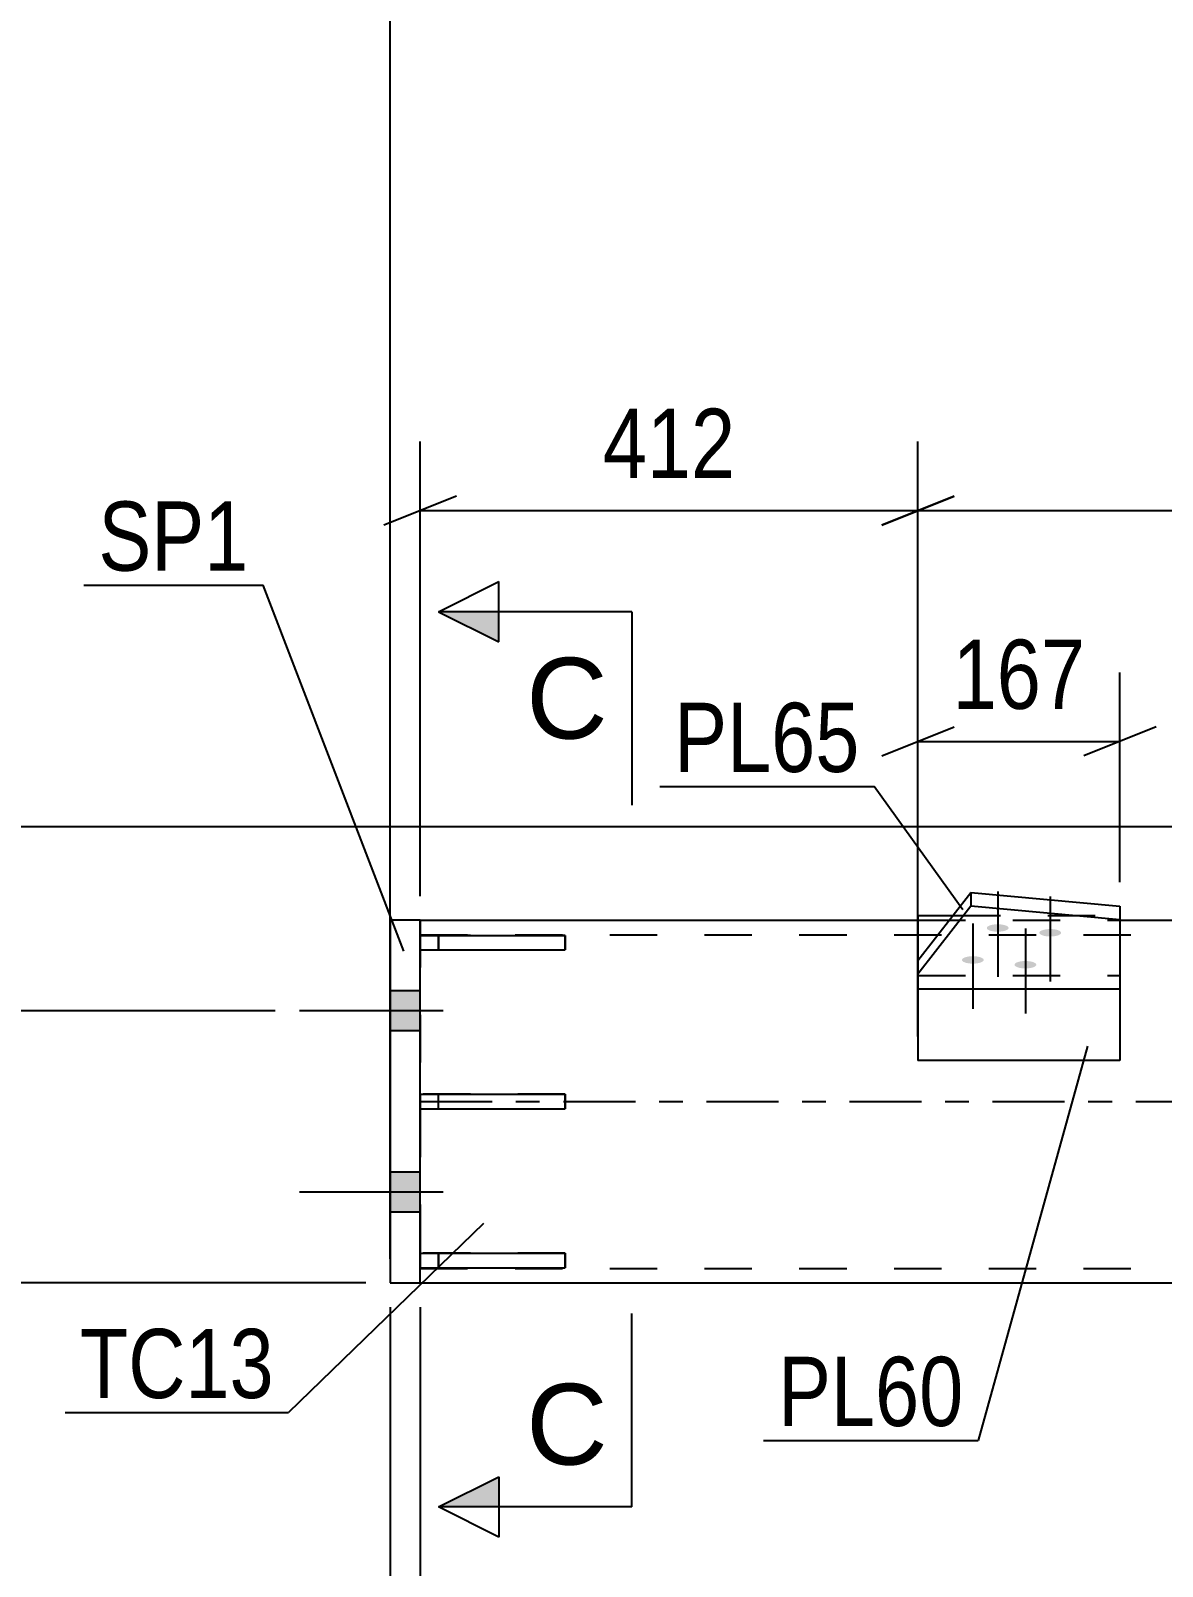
# Model space of a CAD drawing. Header units: millimetres. Extents: x 0 to 841, y 0 to 594.
# Drawn here: x 52.6 to 99.4, y 473.1 to 536.6 of the extents above; entities that cross this region are included whole.
import ezdxf

# ---------------------------------------------------------------- set-up
doc = ezdxf.new("R2010")
doc.units = ezdxf.units.MM
doc.linetypes.add('DXK_LINE_DOT2', pattern=[3.9198, 1.9599, -1.9599])
doc.linetypes.add('DXK_LINE_DOT3', pattern=[5.9187, 2.979, -0.9799, 0.9799, -0.9799])
doc.styles.add('Arial', font='arial.ttf', dxfattribs={"height": 0.2})
doc.styles.add('Arial Narrow', font='ARIALN.TTF', dxfattribs={"height": 0.2})

# ---------------------------------------------------------------- blocks, each defined once
blk = doc.blocks.new('Part-682121855-6011 - 5917')
at = {"color": 2, "linetype": 'Continuous'}
for p, q in [((68.697, 492.626), (74.697, 492.626)), ((68.697, 492.626), (68.697, 492.026)), ((74.697, 492.626), (74.697, 492.026)), ((68.697, 492.026), (74.697, 492.026))]:
    blk.add_line(p, q, dxfattribs=at)
at = {"color": 7, "linetype": 'DXK_LINE_DOT2'}
blk.add_line((69.447, 492.026), (69.447, 492.626), dxfattribs=at)
blk = doc.blocks.new('Part-682121855-6012 - 5917')
at = {"color": 2, "linetype": 'Continuous'}
for p, q in [((68.697, 499.201), (74.697, 499.201)), ((68.697, 499.201), (68.697, 498.601)), ((74.697, 499.201), (74.697, 498.601)), ((68.697, 498.601), (74.697, 498.601))]:
    blk.add_line(p, q, dxfattribs=at)
at = {"color": 7, "linetype": 'DXK_LINE_DOT2'}
blk.add_line((69.447, 498.601), (69.447, 499.201), dxfattribs=at)
blk = doc.blocks.new('Part-682121855-6016 - 5917')
at = {"color": 7, "linetype": 'DXK_LINE_DOT2'}
for p, q in [((74.697, 486.051), (68.697, 486.051)), ((68.697, 486.051), (68.697, 485.451)), ((69.447, 486.051), (69.447, 485.451)), ((74.697, 485.451), (74.697, 486.051)), ((68.697, 485.451), (74.697, 485.451))]:
    blk.add_line(p, q, dxfattribs=at)
blk = doc.blocks.new('Part-682121855-5952 - 5917')
at = {"color": 2, "linetype": 'Continuous'}
for p, q in [((68.696, 499.826), (89.283, 499.826)), ((97.64, 499.826), (122.447, 499.826)), ((68.696, 484.826), (122.447, 484.826))]:
    blk.add_line(p, q, dxfattribs=at)
at = {"color": 7, "linetype": 'DXK_LINE_DOT2'}
for p, q in [((68.696, 499.826), (68.696, 484.826)), ((89.283, 499.826), (97.64, 499.826)), ((122.447, 484.826), (122.447, 499.826)), ((68.696, 499.226), (122.447, 499.226)), ((68.696, 485.426), (122.447, 485.426))]:
    blk.add_line(p, q, dxfattribs=at)
at = {"color": 7, "linetype": 'DXK_LINE_DOT3'}
blk.add_line((68.696, 492.326), (122.447, 492.326), dxfattribs=at)
blk = doc.blocks.new('Part-682121855-6026 - 5917')
at = {"color": 2, "linetype": 'Continuous'}
for p, q in [((89.283, 500.02), (90.732, 500.02)), ((89.283, 500.02), (89.283, 498.158)), ((89.283, 496.973), (89.283, 494.02)), ((97.64, 496.973), (97.64, 494.02)), ((97.64, 494.02), (89.283, 494.02))]:
    blk.add_line(p, q, dxfattribs=at)
at = {"color": 7, "linetype": 'DXK_LINE_DOT2'}
for p, q in [((90.732, 500.02), (97.64, 500.02)), ((97.64, 500.02), (97.64, 496.973)), ((89.283, 498.158), (89.283, 496.973))]:
    blk.add_line(p, q, dxfattribs=at)
blk = doc.blocks.new('Part-682121855-5962 - 5917')
at = {"color": 2, "linetype": 'Continuous'}
for p, q in [((67.446, 499.826), (67.446, 484.826)), ((68.696, 499.826), (67.446, 499.826)), ((68.696, 484.826), (68.696, 499.826)), ((67.446, 484.826), (68.696, 484.826))]:
    blk.add_line(p, q, dxfattribs=at)
blk = doc.blocks.new('Part-682121855-6013 - 5917')
at = {"color": 2, "linetype": 'Continuous'}
for p, q in [((68.697, 486.051), (74.697, 486.051)), ((68.697, 486.051), (68.697, 485.451)), ((74.697, 486.051), (74.697, 485.451)), ((68.697, 485.451), (74.697, 485.451))]:
    blk.add_line(p, q, dxfattribs=at)
at = {"color": 7, "linetype": 'DXK_LINE_DOT2'}
blk.add_line((69.447, 485.451), (69.447, 486.051), dxfattribs=at)
blk = doc.blocks.new('Part-682121855-6014 - 5917')
at = {"color": 7, "linetype": 'DXK_LINE_DOT2'}
for p, q in [((74.697, 492.626), (68.697, 492.626)), ((68.697, 492.626), (68.697, 492.026)), ((69.447, 492.026), (69.447, 492.626)), ((74.697, 492.026), (74.697, 492.626)), ((68.697, 492.026), (74.697, 492.026))]:
    blk.add_line(p, q, dxfattribs=at)
blk = doc.blocks.new('Part-682121855-6015 - 5917')
at = {"color": 7, "linetype": 'DXK_LINE_DOT2'}
for p, q in [((74.697, 499.201), (68.697, 499.201)), ((68.697, 499.201), (68.697, 498.601)), ((69.447, 499.201), (69.447, 498.601)), ((74.697, 498.601), (74.697, 499.201)), ((68.697, 498.601), (74.697, 498.601))]:
    blk.add_line(p, q, dxfattribs=at)
blk = doc.blocks.new('Part-682121855-6060 - 5917')
at = {"color": 2, "linetype": 'Continuous'}
for p, q in [((89.283, 498.158), (91.468, 500.967)), ((91.468, 500.967), (97.64, 500.404)), ((91.468, 500.967), (91.468, 500.403)), ((91.468, 500.403), (89.283, 497.594)), ((97.64, 499.841), (91.468, 500.403)), ((97.64, 500.404), (97.64, 496.973)), ((89.283, 496.973), (89.283, 498.158)), ((97.64, 496.973), (89.283, 496.973))]:
    blk.add_line(p, q, dxfattribs=at)
at = {"color": 7, "linetype": 'DXK_LINE_DOT2'}
blk.add_line((89.283, 497.536), (97.64, 497.536), dxfattribs=at)
blk = doc.blocks.new('Bolt-682121855-6063 - 5917')
at = {"linetype": 'Continuous'}
for points in [[(67.446, 496.901), (67.446, 495.251), (68.696, 495.251), (68.696, 496.901)], [(67.446, 496.901), (67.446, 495.251), (68.696, 495.251), (68.696, 496.901)], [(67.446, 489.401), (67.446, 487.751), (68.696, 487.751), (68.696, 489.401)], [(67.446, 489.401), (67.446, 487.751), (68.696, 487.751), (68.696, 489.401)]]:
    blk.add_hatch(color=1, dxfattribs=at).paths.add_polyline_path(points)
at = {"color": 1, "linetype": 'Continuous'}
for p, q in [((68.696, 496.901), (67.446, 496.901)), ((68.696, 496.901), (67.446, 496.901)), ((69.646, 496.076), (63.696, 496.076)), ((69.646, 496.076), (63.696, 496.076)), ((68.696, 495.251), (67.446, 495.251)), ((68.696, 495.251), (67.446, 495.251)), ((68.696, 489.401), (67.446, 489.401)), ((68.696, 489.401), (67.446, 489.401)), ((69.646, 488.576), (63.696, 488.576)), ((69.646, 488.576), (63.696, 488.576)), ((68.696, 487.751), (67.446, 487.751)), ((68.696, 487.751), (67.446, 487.751))]:
    blk.add_line(p, q, dxfattribs=at)
blk = doc.blocks.new('Bolt-682121855-6069 - 5917')
at = {"linetype": 'Continuous'}
for points in [[(92.581, 499.66), (92.675, 499.656), (92.764, 499.646), (92.846, 499.63), (92.915, 499.609), (92.971, 499.583), (93.009, 499.553), (93.029, 499.522), (93.029, 499.49), (93.009, 499.458), (92.971, 499.429), (92.915, 499.403), (92.846, 499.381), (92.764, 499.365), (92.675, 499.355), (92.581, 499.352), (92.487, 499.355), (92.398, 499.365), (92.317, 499.381), (92.247, 499.403), (92.191, 499.429), (92.153, 499.458), (92.133, 499.49), (92.133, 499.522), (92.153, 499.553), (92.191, 499.583), (92.247, 499.609), (92.317, 499.63), (92.398, 499.646), (92.487, 499.656)], [(94.755, 499.462), (94.849, 499.458), (94.938, 499.448), (95.02, 499.432), (95.09, 499.411), (95.145, 499.385), (95.183, 499.355), (95.203, 499.324), (95.203, 499.292), (95.183, 499.26), (95.145, 499.231), (95.09, 499.205), (95.02, 499.183), (94.938, 499.167), (94.849, 499.157), (94.755, 499.154), (94.662, 499.157), (94.572, 499.167), (94.491, 499.183), (94.421, 499.205), (94.366, 499.231), (94.327, 499.26), (94.308, 499.292), (94.308, 499.324), (94.327, 499.355), (94.366, 499.385), (94.421, 499.411), (94.491, 499.432), (94.572, 499.448), (94.662, 499.458)], [(91.553, 498.338), (91.646, 498.334), (91.736, 498.324), (91.817, 498.308), (91.887, 498.287), (91.942, 498.261), (91.981, 498.231), (92, 498.2), (92, 498.168), (91.981, 498.136), (91.942, 498.107), (91.887, 498.081), (91.817, 498.059), (91.736, 498.043), (91.646, 498.033), (91.553, 498.03), (91.459, 498.033), (91.37, 498.043), (91.288, 498.059), (91.218, 498.081), (91.163, 498.107), (91.125, 498.136), (91.105, 498.168), (91.105, 498.2), (91.125, 498.231), (91.163, 498.261), (91.218, 498.287), (91.288, 498.308), (91.37, 498.324), (91.459, 498.334)], [(93.727, 498.14), (93.821, 498.136), (93.91, 498.126), (93.992, 498.11), (94.061, 498.089), (94.117, 498.063), (94.155, 498.033), (94.175, 498.002), (94.175, 497.97), (94.155, 497.938), (94.117, 497.909), (94.061, 497.883), (93.992, 497.861), (93.91, 497.845), (93.821, 497.835), (93.727, 497.832), (93.633, 497.835), (93.544, 497.845), (93.463, 497.861), (93.393, 497.883), (93.337, 497.909), (93.299, 497.938), (93.279, 497.97), (93.279, 498.002), (93.299, 498.033), (93.337, 498.063), (93.393, 498.089), (93.463, 498.11), (93.544, 498.126), (93.633, 498.136)]]:
    blk.add_hatch(color=1, dxfattribs=at).paths.add_polyline_path(points)
at = {"color": 1, "linetype": 'Continuous'}
for p, q in [((92.581, 501.009), (92.581, 497.485)), ((94.755, 500.811), (94.755, 497.288)), ((91.553, 499.687), (91.553, 496.163)), ((93.727, 499.489), (93.727, 495.965))]:
    blk.add_line(p, q, dxfattribs=at)
blk = doc.blocks.new('StraightDimension-682121855-37314 - 5917')
at = {"color": 7, "linetype": 'Continuous'}
for p, q in [((48.887, 505.185), (50.087, 502.185)), ((121.447, 503.685), (40.874, 503.685)), ((49.487, 496.076), (49.487, 503.685)), ((50.087, 494.576), (48.887, 497.576)), ((62.696, 496.076), (36.374, 496.076))]:
    blk.add_line(p, q, dxfattribs=at)
at = {"color": 0, "linetype": 'Continuous'}
blk.add_wipeout([(48.787, 504.285), (48.787, 508.485), (40.274, 508.485), (40.274, 504.285)], dxfattribs=at)
at = {"color": 0}
blk.add_wipeout([(48.737, 503.222), (44.537, 503.222), (44.537, 496.538), (48.737, 496.538)], dxfattribs=at)
at = {"color": 3, "linetype": 'Continuous', "style": 'Arial Narrow'}
blk.add_text('8291', height=2.8633, dxfattribs=at).set_placement((40.874, 504.885))
at = {"color": 3, "style": 'Arial Narrow'}
blk.add_text('152', height=2.8633, rotation=90.00021, dxfattribs=at).set_placement((48.137, 497.138))
blk = doc.blocks.new('StraightDimension-682121855-6338 - 5917')
at = {"color": 7, "linetype": 'Continuous'}
for p, q in [((89.283, 495.02), (89.283, 519.624)), ((122.447, 504.685), (122.447, 519.624)), ((90.783, 517.374), (87.783, 516.174)), ((120.947, 516.174), (123.947, 517.374)), ((89.283, 516.774), (122.447, 516.774))]:
    blk.add_line(p, q, dxfattribs=at)
at = {"color": 0}
blk.add_wipeout([(109.207, 517.524), (109.207, 521.724), (102.523, 521.724), (102.523, 517.524)], dxfattribs=at)
at = {"color": 3, "style": 'Arial Narrow'}
blk.add_text('663', height=2.8633, dxfattribs=at).set_placement((103.123, 518.124))
blk = doc.blocks.new('StraightDimension-682121855-37315 - 5917')
at = {"color": 7, "linetype": 'Continuous'}
for p, q in [((48.887, 497.576), (50.087, 494.576)), ((62.696, 496.076), (36.374, 496.076)), ((49.487, 484.826), (49.487, 496.076)), ((50.087, 483.326), (48.887, 486.326)), ((66.446, 484.826), (36.374, 484.826))]:
    blk.add_line(p, q, dxfattribs=at)
at = {"color": 0, "linetype": 'Continuous'}
blk.add_wipeout([(44.287, 496.676), (44.287, 500.876), (35.774, 500.876), (35.774, 496.676)], dxfattribs=at)
at = {"color": 0}
blk.add_wipeout([(48.737, 493.793), (44.537, 493.793), (44.537, 487.109), (48.737, 487.109)], dxfattribs=at)
at = {"color": 3, "linetype": 'Continuous', "style": 'Arial Narrow'}
blk.add_text('8139', height=2.8633, dxfattribs=at).set_placement((36.374, 497.276))
at = {"color": 3, "style": 'Arial Narrow'}
blk.add_text('225', height=2.8633, rotation=90.00021, dxfattribs=at).set_placement((48.137, 487.709))
blk = doc.blocks.new('StraightDimension-682121855-6323 - 5917')
at = {"color": 7, "linetype": 'Continuous'}
for p, q in [((68.696, 483.826), (68.696, 451.615)), ((122.447, 483.826), (122.447, 451.615)), ((70.196, 454.615), (67.196, 453.415)), ((120.947, 453.415), (123.947, 454.615)), ((68.696, 454.015), (122.447, 454.015))]:
    blk.add_line(p, q, dxfattribs=at)
at = {"color": 0}
blk.add_wipeout([(99.828, 454.765), (99.828, 458.965), (91.315, 458.965), (91.315, 454.765)], dxfattribs=at)
at = {"color": 3, "style": 'Arial Narrow'}
blk.add_text('1075', height=2.8633, dxfattribs=at).set_placement((91.915, 455.365))
blk = doc.blocks.new('StraightDimension-682121855-6186 - 5917')
at = {"color": 7, "linetype": 'Continuous'}
blk.add_line((67.446, 485.826), (67.446, 564.732), dxfattribs=at)
blk = doc.blocks.new('StraightDimension-682121855-6315 - 5917')
at = {"color": 7, "linetype": 'Continuous'}
for p, q in [((67.446, 483.826), (67.446, 451.615)), ((68.696, 483.826), (68.696, 451.615)), ((65.946, 453.415), (68.946, 454.615)), ((70.196, 454.615), (67.196, 453.415)), ((67.446, 454.015), (61.54, 454.015)), ((67.446, 454.015), (61.54, 454.015)), ((67.446, 454.015), (68.696, 454.015))]:
    blk.add_line(p, q, dxfattribs=at)
at = {"color": 0}
blk.add_wipeout([(66.921, 454.765), (66.921, 458.965), (62.065, 458.965), (62.065, 454.765)], dxfattribs=at)
at = {"color": 3, "style": 'Arial Narrow'}
blk.add_text('25', height=2.8633, dxfattribs=at).set_placement((62.665, 455.365))
blk = doc.blocks.new('StraightDimension-682121855-6332 - 5917')
at = {"color": 7, "linetype": 'Continuous'}
for p, q in [((68.696, 500.826), (68.696, 519.624)), ((89.283, 495.02), (89.283, 519.624)), ((70.196, 517.374), (67.196, 516.174)), ((87.783, 516.174), (90.783, 517.374)), ((68.696, 516.774), (89.283, 516.774))]:
    blk.add_line(p, q, dxfattribs=at)
at = {"color": 0}
blk.add_wipeout([(82.332, 517.524), (82.332, 521.724), (75.648, 521.724), (75.648, 517.524)], dxfattribs=at)
at = {"color": 3, "style": 'Arial Narrow'}
blk.add_text('412', height=2.8633, dxfattribs=at).set_placement((76.248, 518.124))
blk = doc.blocks.new('StraightDimension-682121855-37258 - 5917')
at = {"color": 7, "linetype": 'Continuous'}
for p, q in [((89.283, 499.158), (89.283, 510.07)), ((97.64, 501.404), (97.64, 510.07)), ((87.783, 506.62), (90.783, 507.82)), ((99.14, 507.82), (96.14, 506.62)), ((89.283, 507.22), (97.64, 507.22))]:
    blk.add_line(p, q, dxfattribs=at)
at = {"color": 0}
blk.add_wipeout([(96.803, 507.97), (96.803, 512.17), (90.119, 512.17), (90.119, 507.97)], dxfattribs=at)
at = {"color": 3, "style": 'Arial Narrow'}
blk.add_text('167', height=2.8633, dxfattribs=at).set_placement((90.719, 508.57))
blk = doc.blocks.new('StraightDimension-682121855-37316 - 5917')
at = {"color": 7, "linetype": 'Continuous'}
blk.add_line((66.446, 484.826), (36.374, 484.826), dxfattribs=at)
blk = doc.blocks.new('Mark-682121855-5948 - 5917')
at = {"color": 30, "linetype": 'Continuous'}
for p in [(71.308, 487.287), (54.013, 479.459)]:
    blk.add_line(p, (63.249, 479.459), dxfattribs=at)
at = {"color": 0}
blk.add_wipeout([(62.649, 480.059), (62.649, 483.059), (54.613, 483.059), (54.613, 480.059)], dxfattribs=at)
blk.add_wipeout([(62.649, 480.059), (62.649, 483.059), (54.613, 483.059), (54.613, 480.059)], dxfattribs=at)
at = {"color": 3, "style": 'Arial Narrow'}
blk.add_text('TC13', height=2.8633, dxfattribs=at).set_placement((54.613, 480.059))
blk = doc.blocks.new('Mark-682121855-6022 - 5917')
at = {"color": 30, "linetype": 'Continuous'}
for p in [(96.294, 494.622), (82.898, 478.304)]:
    blk.add_line(p, (91.774, 478.304), dxfattribs=at)
at = {"color": 0}
blk.add_wipeout([(91.174, 478.904), (91.174, 481.904), (83.498, 481.904), (83.498, 478.904)], dxfattribs=at)
blk.add_wipeout([(91.174, 478.904), (91.174, 481.904), (83.498, 481.904), (83.498, 478.904)], dxfattribs=at)
at = {"color": 3, "style": 'Arial Narrow'}
blk.add_text('PL60', height=2.8633, dxfattribs=at).set_placement((83.498, 478.904))
blk = doc.blocks.new('Mark-682121855-5958 - 5917')
at = {"color": 30, "linetype": 'Continuous'}
for p in [(54.784, 513.685), (68.023, 498.543)]:
    blk.add_line(p, (62.195, 513.685), dxfattribs=at)
at = {"color": 0}
blk.add_wipeout([(61.595, 514.285), (61.595, 517.285), (55.384, 517.285), (55.384, 514.285)], dxfattribs=at)
blk.add_wipeout([(61.595, 514.285), (61.595, 517.285), (55.384, 517.285), (55.384, 514.285)], dxfattribs=at)
at = {"color": 3, "style": 'Arial Narrow'}
blk.add_text('SP1', height=2.8633, dxfattribs=at).set_placement((55.384, 514.285))
blk = doc.blocks.new('SectionMark-682121855-6392 - 5917')
at = {"linetype": 'Continuous'}
for points in [[(71.946, 512.59), (71.946, 511.34), (69.446, 512.59)], [(71.946, 476.807), (71.946, 475.557), (69.446, 475.557)]]:
    blk.add_hatch(color=6, dxfattribs=at).paths.add_polyline_path(points)
at = {"color": 6, "linetype": 'Continuous'}
for p, q in [((69.446, 512.59), (71.946, 513.84)), ((71.946, 511.34), (71.946, 513.84)), ((77.446, 512.59), (69.446, 512.59)), ((69.446, 512.59), (71.946, 511.34)), ((77.446, 512.59), (77.446, 504.59)), ((77.446, 475.557), (77.446, 483.557)), ((69.446, 475.557), (71.946, 476.807)), ((71.946, 476.807), (71.946, 474.307)), ((77.446, 475.557), (69.446, 475.557)), ((71.946, 474.307), (69.446, 475.557))]:
    blk.add_line(p, q, dxfattribs=at)
at = {"color": 0, "linetype": 'Continuous'}
for points in [[(76.446, 507.34), (76.446, 510.84), (73.076, 510.84), (73.076, 507.34)], [(76.446, 477.307), (76.446, 480.807), (73.076, 480.807), (73.076, 477.307)]]:
    blk.add_wipeout(points, dxfattribs=at)
at = {"color": 3, "linetype": 'Continuous', "style": 'Arial'}
for p in [(73.076, 507.34), (73.076, 477.307)]:
    blk.add_text('C', height=3.343, dxfattribs=at).set_placement(p)
blk = doc.blocks.new('WeldMark-682121855-6400 - 5917')
at = {"linetype": 'Continuous'}
blk.add_hatch(color=30, dxfattribs=at).paths.add_polyline_path([(120.404, 482.504), (122.447, 484.826), (121.737, 481.816)])
at = {"color": 30, "linetype": 'Continuous'}
for p in [(122.447, 484.826), (98.958, 467.701)]:
    blk.add_line(p, (113.605, 467.701), dxfattribs=at)
at = {"color": 3, "linetype": 'Continuous'}
for p, q in [((98.958, 467.701), (94.672, 471.987)), ((98.958, 467.701), (94.672, 463.415)), ((106.362, 467.701), (110.648, 467.701)), ((110.648, 467.701), (106.362, 463.415)), ((106.362, 463.415), (106.362, 467.701))]:
    blk.add_line(p, q, dxfattribs=at)
for start, end in [(90, 270), (270, 90)]:
    blk.add_arc((113.605, 467.701), 1.5, start, end, dxfattribs=at)
at = {"color": 0}
blk.add_wipeout([(105.705, 463.601), (105.705, 467.001), (100.858, 467.001), (100.858, 463.601)], dxfattribs=at)
at = {"color": 3, "style": 'Arial'}
blk.add_text('12', height=2.8652, dxfattribs=at).set_placement((101.058, 463.801))
at = {"color": 0, "linetype": 'Continuous'}
blk.add_wipeout([(95.058, 467.051), (95.058, 469.551), (88.578, 469.551), (88.578, 467.051)], dxfattribs=at)
blk.add_wipeout([(95.058, 467.051), (95.058, 469.551), (88.578, 469.551), (88.578, 467.051)], dxfattribs=at)
at = {"color": 3, "linetype": 'Continuous', "style": 'Arial'}
blk.add_text('TYP', height=2.3877, dxfattribs=at).set_placement((88.578, 467.051))
blk = doc.blocks.new('Mark-682121855-20149 - 5917')
at = {"color": 30, "linetype": 'Continuous'}
for p in [(78.601, 505.359), (91.136, 500.257)]:
    blk.add_line(p, (87.477, 505.359), dxfattribs=at)
at = {"color": 0}
blk.add_wipeout([(86.877, 505.959), (86.877, 508.959), (79.201, 508.959), (79.201, 505.959)], dxfattribs=at)
blk.add_wipeout([(86.877, 505.959), (86.877, 508.959), (79.201, 508.959), (79.201, 505.959)], dxfattribs=at)
at = {"color": 3, "style": 'Arial Narrow'}
blk.add_text('PL65', height=2.8633, dxfattribs=at).set_placement((79.201, 505.959))

msp = doc.modelspace()

# ---------------------------------------------------------------- block references
for name in ['Part-682121855-6060 - 5917', 'Bolt-682121855-6069 - 5917', 'Part-682121855-6026 - 5917', 'Part-682121855-5962 - 5917', 'Part-682121855-5952 - 5917', 'Part-682121855-6012 - 5917', 'Part-682121855-6015 - 5917', 'Bolt-682121855-6063 - 5917', 'Part-682121855-6011 - 5917', 'Part-682121855-6014 - 5917', 'Part-682121855-6016 - 5917', 'Part-682121855-6013 - 5917', 'StraightDimension-682121855-6323 - 5917']:
    msp.add_blockref(name, (0, 0))

# ---------------------------------------------------------------- next in the draw order: block references
msp.add_blockref('StraightDimension-682121855-37314 - 5917', (0, 0))

# ---------------------------------------------------------------- next in the draw order: block references
for name in ['StraightDimension-682121855-6338 - 5917', 'StraightDimension-682121855-37315 - 5917']:
    msp.add_blockref(name, (0, 0))

# ---------------------------------------------------------------- next in the draw order: block references
for name in ['StraightDimension-682121855-6186 - 5917', 'StraightDimension-682121855-6315 - 5917']:
    msp.add_blockref(name, (0, 0))

# ---------------------------------------------------------------- next in the draw order: block references
for name in ['StraightDimension-682121855-6332 - 5917', 'StraightDimension-682121855-37316 - 5917']:
    msp.add_blockref(name, (0, 0))

# ---------------------------------------------------------------- next in the draw order: block references
for name in ['Mark-682121855-5958 - 5917', 'StraightDimension-682121855-37258 - 5917', 'Mark-682121855-6022 - 5917', 'Mark-682121855-5948 - 5917']:
    msp.add_blockref(name, (0, 0))

# ---------------------------------------------------------------- next in the draw order: block references
for name in ['SectionMark-682121855-6392 - 5917', 'Mark-682121855-20149 - 5917', 'WeldMark-682121855-6400 - 5917']:
    msp.add_blockref(name, (0, 0))

doc.saveas('drawing.dxf')
